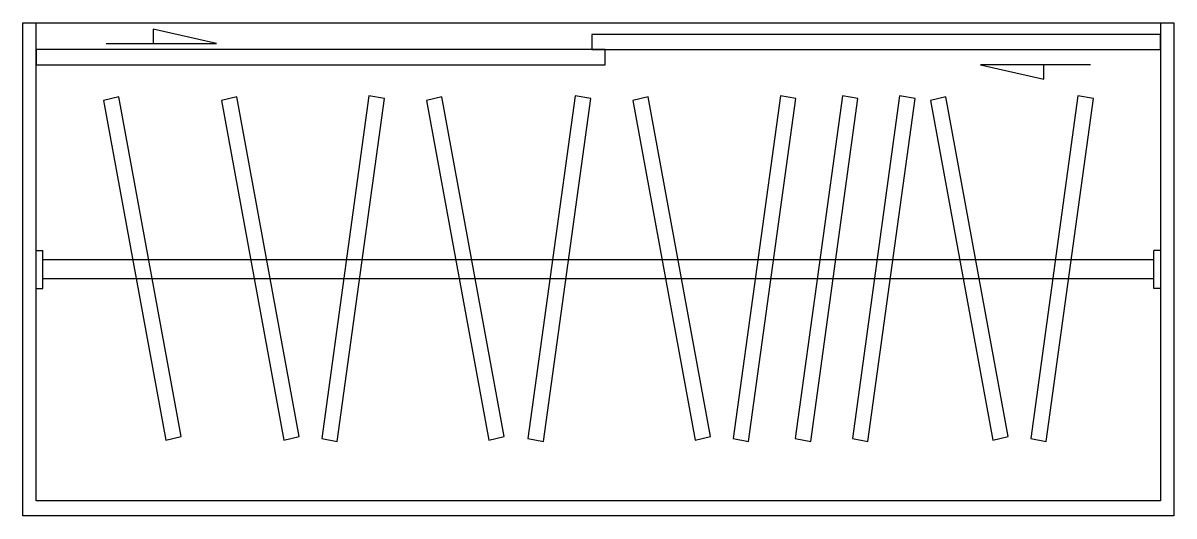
# Model space of a CAD drawing. Header units: millimetres. Extents: x -133666 to 228300, y -346623 to 180165.
# Drawn here: x 18866 to 20266, y 179565 to 180165 of the extents above; entities that cross this region are included whole.
import ezdxf

# ---------------------------------------------------------------- set-up
doc = ezdxf.new("R2010")
doc.units = ezdxf.units.MM
doc.header["$LTSCALE"] = 1000
doc.linetypes.add('DASH', pattern=[0.35, 0.25, -0.1])
doc.layers.get('0').update_dxf_attribs({"linetype": 'CONTINUOUS'})
doc.layers.add('A-FUR', color=8, linetype='CONTINUOUS')
doc.layers.add('ZZ001-PC 轮廓', color=30, linetype='CONTINUOUS')

# ---------------------------------------------------------------- blocks, each defined once
blk = doc.blocks.new('u5g')
at = {"color": 8, "linetype": 'DASH', "ltscale": 20}
for p, q in [((20, -300), (30, -300)), ((30, -300), (30, -350)), ((1705, -300), (1695, -300)), ((1695, -300), (1695, -350)), ((1695, -312.5), (30, -312.5)), ((1695, -337.5), (30, -337.5)), ((20, -350), (30, -350)), ((1705, -350), (1695, -350))]:
    blk.add_line(p, q, dxfattribs=at)
at = {"color": 8, "ltscale": 20}
for p, q in [((1434.9, -595), (1530, -576.1)), ((1530, -576.1), (1530, -595)), ((1600.1, -595), (1434.9, -595)), ((124.9, -623), (290.1, -623)), ((290.1, -623), (195, -641.9)), ((195, -641.9), (195, -623))]:
    blk.add_line(p, q, dxfattribs=at)
at = {"linetype": 'DASH', "ltscale": 20}
for points in [[(1725, 0), (0, 0), (0, -650), (1725, -650)], [(20, -595), (872.5, -595), (872.5, -615), (20, -615)], [(852.5, -615), (1705, -615), (1705, -635), (852.5, -635)]]:
    blk.add_lwpolyline(points, close=True, dxfattribs=at)
blk.add_lwpolyline([(1705, -650), (1705, -20), (20, -20), (20, -650)], dxfattribs=at)
at = {"color": 8, "linetype": 'DASH', "ltscale": 20}
for points in [[(120.6, -547.7), (214.1, -99.8), (237.1, -104.6), (143.5, -552.5)], [(297.3, -547.7), (390.9, -99.8), (413.8, -104.6), (320.3, -552.5)], [(518.6, -554.1), (447.8, -102.1), (471, -98.4), (541.8, -550.4)], [(604.7, -547.7), (698.2, -99.8), (721.2, -104.6), (627.7, -552.5)], [(827.7, -554.1), (756.9, -102.1), (780.1, -98.4), (850.9, -550.4)], [(913.8, -547.7), (1007.3, -99.8), (1030.3, -104.6), (936.8, -552.5)], [(1135.1, -554.1), (1064.3, -102.1), (1087.5, -98.4), (1158.3, -550.4)], [(1228.3, -554.1), (1157.5, -102.1), (1180.7, -98.4), (1251.5, -550.4)], [(1313.9, -554.1), (1243.1, -102.1), (1266.3, -98.4), (1337.1, -550.4)], [(1360, -547.7), (1453.5, -99.8), (1476.5, -104.6), (1383, -552.5)], [(1581.2, -554.1), (1510.4, -102.1), (1533.7, -98.4), (1604.4, -550.4)]]:
    blk.add_lwpolyline(points, close=True, dxfattribs=at)
blk = doc.blocks.new('750CHUFANGNCHUANG')
at = {"layer": 'A-FUR', "extrusion": (0, 0, -1), "xscale": 0.8116, "yscale": 0.9231, "zscale": -1, "rotation": 180}
blk.add_blockref('u5g', (84286.8, 102526.1), dxfattribs=at)

msp = doc.modelspace()

# ---------------------------------------------------------------- block references
msp.add_blockref('750CHUFANGNCHUANG', (103152.9, 77038.6))

# ---------------------------------------------------------------- next in the draw order: linework, layer by layer
at = {"layer": 'ZZ001-PC 轮廓'}
msp.add_xline((22353.8, -133793.6), (0, 1), dxfattribs=at)

doc.saveas('drawing.dxf')
